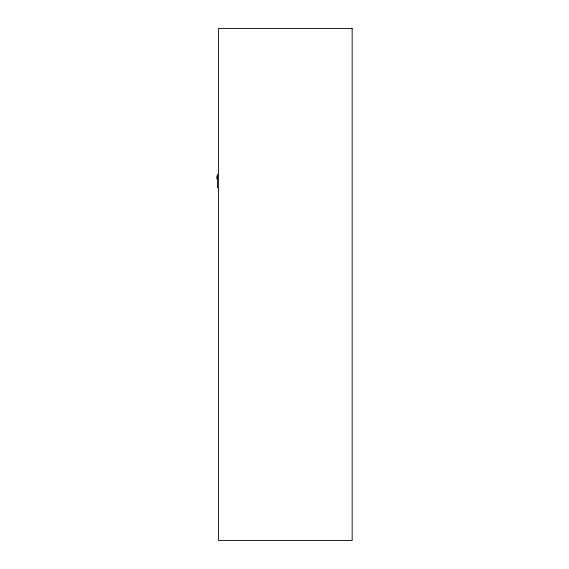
<?xml version="1.0" encoding="UTF-8"?>
<svg xmlns="http://www.w3.org/2000/svg" width="569" height="569" viewBox="0 0 569 569"><rect width="100%" height="100%" fill="white"/><g stroke="black" fill="none" stroke-linecap="round" stroke-linejoin="round"><path stroke-width="0.85" d="M217.536 174.235L217.536 187.941M216.846 175.999L216.846 179.043M352.154 28.45L218.56 28.45L218.56 540.55L352.154 540.55L352.154 28.45"/></g></svg>
